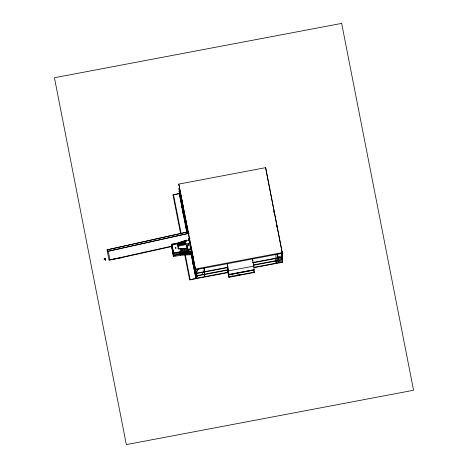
<?xml version="1.0" encoding="UTF-8"?>
<svg xmlns="http://www.w3.org/2000/svg" width="468" height="468" viewBox="0 0 468 468"><rect width="100%" height="100%" fill="white"/><g stroke="black" fill="none" stroke-linecap="round" stroke-linejoin="round"><path stroke-width="0.7" d="M186.867 245.536L186.907 246.057M105.37 260.828L105.411 260.407M105.563 258.874C105.546 257.95 105.136 259.336 105.68 258.588C104.82 258.032 105.85 259.88 104.674 259.418L104.621 258.933L105.516 258.903M181.432 199.783L180.63 200.942L180.549 198.789M187.908 228.641L187.083 229.829L178.957 188.382L187.095 230.186L187.92 228.998M187.721 230.794L187.06 231.748L185.79 223.534M187.077 232.105L179.051 190.891L187.177 232.333L188.001 231.145M197.057 270.375L195.478 272.645L194.156 263.776M198.333 269.118L195.56 273.09L195.443 269.036L178.794 184.088L265.666 167.649L282.35 253.305L195.472 269.755L178.794 184.088M195.577 273.447L197.157 271.177M197.157 272.885L195.571 275.155L194.267 266.778M197.244 273.324L195.659 275.594L195.612 273.335L191.418 251.954L195.624 273.692L227.436 267.673L228.829 274.78L254.06 270.007L230.063 274.546M196.069 275.383L197.256 273.681M197.736 275.266L195.753 278.097L195.706 275.839L191.517 254.457L195.718 276.196L228.027 270.083M104.621 258.944L104.662 259.418L105.329 259.29L105.201 258.833L104.183 259.155L104.539 259.167M198.087 275.541L195.805 278.349L189.663 279.87L184.749 254.791M186.896 245.928L187.645 249.795L190.57 249.28L190.458 247.572M178.027 247.958L178.08 248.812L179.864 248.537L181.046 254.633M176.038 247.987L175.728 248.134L176.05 248.022M186.907 245.384L187.639 249.865M173.593 255.183L171.545 244.226L177.308 243.138L186.217 240.125L186.287 240.482L177.354 243.378L171.937 244.401L171.972 245.355M178.905 243.647L185.802 241.236M188.575 244.156L188.978 243.606L188.399 243.249L178.039 245.209L177.629 245.63L178.22 246.115L188.575 244.156L188.633 245.677L186.738 246.033L186.755 246.39M180.666 233.977L173.008 194.916L179.15 193.395L186.761 232.233M173.464 256.593L171.633 246.496L173.464 256.593L180.695 255.224L190.072 254.773L191.131 254.51L191.038 253.521L180.174 254.019L173.704 255.241L173.727 255.897M188.505 231.8L107.102 249.848L188.031 231.818M189.025 233.234L107.33 251.415L108.254 251.211L109.951 259.857L121.183 257.733M107.312 251.018L107.388 251.427L189.031 233.327M107.248 250.977L109.026 260.062L172.271 246.039M172.318 246.396L120.258 257.938L109.026 260.062M173.008 194.916L179.262 193.705M188.803 239.136L188.861 240.657L188.727 238.598L190.113 238.341M188.791 240.3L186.241 240.786L186.311 241.137L183.28 242.196M179.069 243.594L185.802 241.353M178.226 243.869L182.432 242.354L182.812 244.302M178.226 243.752L177.378 243.91L178.016 247.274M177.384 244.033L171.961 245.056L173.505 252.913M179.87 248.654L180.712 248.496L181.9 254.592M182.304 252.229L181.566 248.455L179.864 248.537M182.187 251.72L181.572 248.572L182.415 248.414L183.163 252.31M184.012 252.27L183.269 248.373L182.415 248.414M184.86 252.106L184.117 248.332L183.269 248.373M184.737 251.597L184.123 248.455L184.971 248.292L185.591 251.556M186.439 251.515L185.819 248.251L184.971 248.292M187.294 251.474L186.673 248.21L185.819 248.251M187.522 248.169L186.673 248.21M187.896 249.14L187.545 249.251L190.54 248.719M191.909 250.836L189.09 251.369L180.086 251.749L173.616 252.972L171.937 244.401M186.738 246.033L187.539 250.392L191.804 249.584M191.974 251.164L189.154 251.696L180.151 252.076L173.341 253.369L173.376 254.323L181.525 252.779L189.195 252.714L191.307 252.31M173.429 255.633L180.239 254.346L191.108 253.855L191.038 253.521M181.057 254.814L180.695 255.224M190.412 254.305L191.067 254.182L190.008 254.446L190.072 254.773M195.443 269.036L282.321 252.603M282.145 252.27L282.28 255.85L277.752 256.71L277.641 253.843M195.612 273.335L227.425 267.316L228.817 274.418L254.042 269.65M252.65 262.53L282.485 256.891L282.28 255.85M252.661 262.893L282.496 257.248L282.485 256.891M278.156 258.669L277.758 258.74L278.05 260.255M281.73 257.991L282.286 257.886L282.204 255.739M281.748 258.348L282.298 258.242M195.706 275.839L227.518 269.82L228.91 276.927L254.142 272.154M253.451 264.906L282.578 259.395L282.286 257.886M253.159 265.327L282.596 259.763L282.578 259.395M204.914 275.196L204.288 275.319L204.557 276.693L204.095 270.305M253.908 266.064L254.153 272.511L228.928 277.284L228.676 270.837L253.908 266.064L252.509 258.95L252.591 261.103M277.852 261.249L277.945 261.723L282.473 260.863L282.42 259.436M228.425 272.177L195.805 278.349L190.698 252.293M254.177 267.304L282.678 261.91L282.379 260.389M189.663 279.87L228.308 272.557M254.007 267.667L282.69 262.238M231.666 276.126L233.076 275.863M236.609 275.196L240.137 274.523M254.147 272.487L253.697 272.598M187.533 248.409L180.712 248.496M175.664 247.935L175.512 247.695M265.976 169.808L265.666 167.649M266.116 170.516L279.49 238.721M279.624 239.411L282.35 253.305M281.917 254.001L282.186 255.376L282.052 251.796M281.935 254.358L282.496 257.248M282.029 256.868L282.596 259.752M282.415 260.811L282.695 262.267L282.678 261.91M277.255 254.177L277.957 257.745M275.851 259.284L276.114 260.618L276.032 258.471M253.861 270.732L254.153 272.511M228.676 270.837L227.284 263.736L227.536 270.182L228.928 277.284M204.457 274.184L204.136 271.376M202.147 272.475L202.55 274.546M188.727 238.598L190.587 249.45L187.522 250.029L187.539 250.392M190.037 252.299L190.406 254.182M189.09 251.369L189.154 251.696M188.622 249.385L188.996 251.392M189.189 252.34L189.435 253.597M187.767 249.426L188.142 251.433M188.335 252.381L188.586 253.755M185.702 240.224L185.773 240.581M187.487 252.422L187.738 253.796M184.954 241.394L185.463 243.992M184.959 241.517L185.468 244.109M186.633 252.463L186.884 253.837M184.111 241.675L184.62 244.267M184.117 241.798L184.497 243.74M185.784 252.498L186.036 253.878M183.269 241.956L183.778 244.548M183.275 242.073L183.655 244.021M173.523 194.793L181.18 233.848M184.93 252.539L185.182 253.919M185.258 254.668L190.172 279.741M182.426 242.237L182.935 244.828M184.082 252.58L184.334 253.96M181.584 242.518L181.97 244.46M181.59 242.635L181.97 244.577M183.234 252.621L183.479 254.001M180.742 242.793L181.128 244.741M180.747 242.915L181.128 244.858M182.38 252.661L182.754 254.668M179.905 243.073L180.291 245.138M179.063 243.354L179.449 245.419M180.086 251.749L180.151 252.076M178.22 243.635L178.606 245.694M180.174 254.019L180.239 254.346M179.829 252.784L180.075 254.042M180.198 254.674L180.262 255.001M177.308 243.138L177.39 244.15M171.545 244.226L173.704 255.241M107.102 249.76L107.388 251.427M282.298 256.212L282.379 258.359L277.846 259.214L277.793 257.786M276.828 225.728L276.88 227.155M277.887 260.29L277.945 261.723M275.88 254.534L276.015 258.114M276.126 260.986L276.208 263.133L275.95 260.658M274.09 211.179L274.143 212.612M274.026 211.419L274.078 212.852M271.399 197.449L271.452 198.882M271.305 196.975L271.358 198.409M204.224 268.1L204.364 271.68M204.013 268.152L204.106 270.662M195.337 269.065L195.372 269.913M195.425 271.259L194.115 262.835M195.489 273.002L195.519 273.721M195.583 275.512L195.671 277.659M194.202 265.122L194.255 266.421M194.302 267.585L194.349 268.924M194.366 269.281L194.448 271.434M194.021 262.343L194.05 263.197M194.103 264.537L192.81 256.171M194.156 265.923L192.845 257.113M194.173 266.286L194.197 267M194.255 268.433L192.962 260.109M194.267 268.79L194.349 270.937M192.898 258.453L192.951 259.752M192.991 260.916L193.044 262.261M193.056 262.618L193.144 264.765M192.693 255.586L192.834 259.167M192.845 259.524L192.927 261.671M192.945 262.027L193.027 264.18M186.943 226.243L187.177 232.333M186.831 225.658L186.861 226.506M186.913 227.852L185.638 219.597M186.966 229.238L185.679 220.533M186.978 229.595L187.007 230.314M185.726 221.879L185.778 223.177M185.825 224.342L185.872 225.681M185.89 226.038L185.971 228.191M185.527 219.006L185.556 219.855M185.609 221.2L184.31 212.805M185.661 222.587L184.345 213.747M185.679 222.944L185.702 223.663M185.761 225.096L184.462 216.748M185.773 225.453L185.854 227.6M186.217 240.125L186.311 241.137M184.398 215.093L184.445 216.391M184.491 217.556L184.544 218.895M184.556 219.252L184.638 221.405M184.193 212.22L184.228 213.069M184.281 214.414L182.982 206.031M184.334 215.801L183.017 206.973M184.345 216.157L184.374 216.877M184.427 218.31L183.134 209.968M184.445 218.667L184.527 220.814M183.07 208.313L183.117 209.611M183.163 210.775L183.216 212.115M183.228 212.478L183.31 214.625M182.865 205.44L182.9 206.294M182.947 207.634L181.637 199.175M183.006 209.02L181.672 200.111M183.017 209.383L183.046 210.097M183.099 211.53L181.789 203.112M183.111 211.887L183.199 214.034M181.724 201.456L181.777 202.755M181.818 203.919L181.871 205.259M181.882 205.622L181.964 207.769M181.52 198.584L181.555 199.438M181.607 200.778L180.297 192.348M181.66 202.164L180.332 193.284M181.672 202.527L181.701 203.241M181.754 204.674L180.449 196.285M181.771 205.031L181.853 207.178M180.385 194.629L180.437 195.928M180.478 197.092L180.531 198.432M180.186 191.757L180.32 195.337M180.332 195.694L180.414 197.847M180.432 198.204L180.513 200.351M178.22 246.115L178.337 249.181M107.231 250.555L107.248 251.006M175.675 247.654L175.705 247.964L175.675 247.654M105.534 259.752L105.095 259.717L105.534 259.752M104.785 258.722L105.136 258.962L104.785 258.722M104.534 259.243L104.066 259.26L104.534 259.243M176.319 248.409L176.319 248.409M341.658 23.4L54.428 77.741L126.342 444.6L413.572 390.259L341.658 23.4"/></g></svg>
